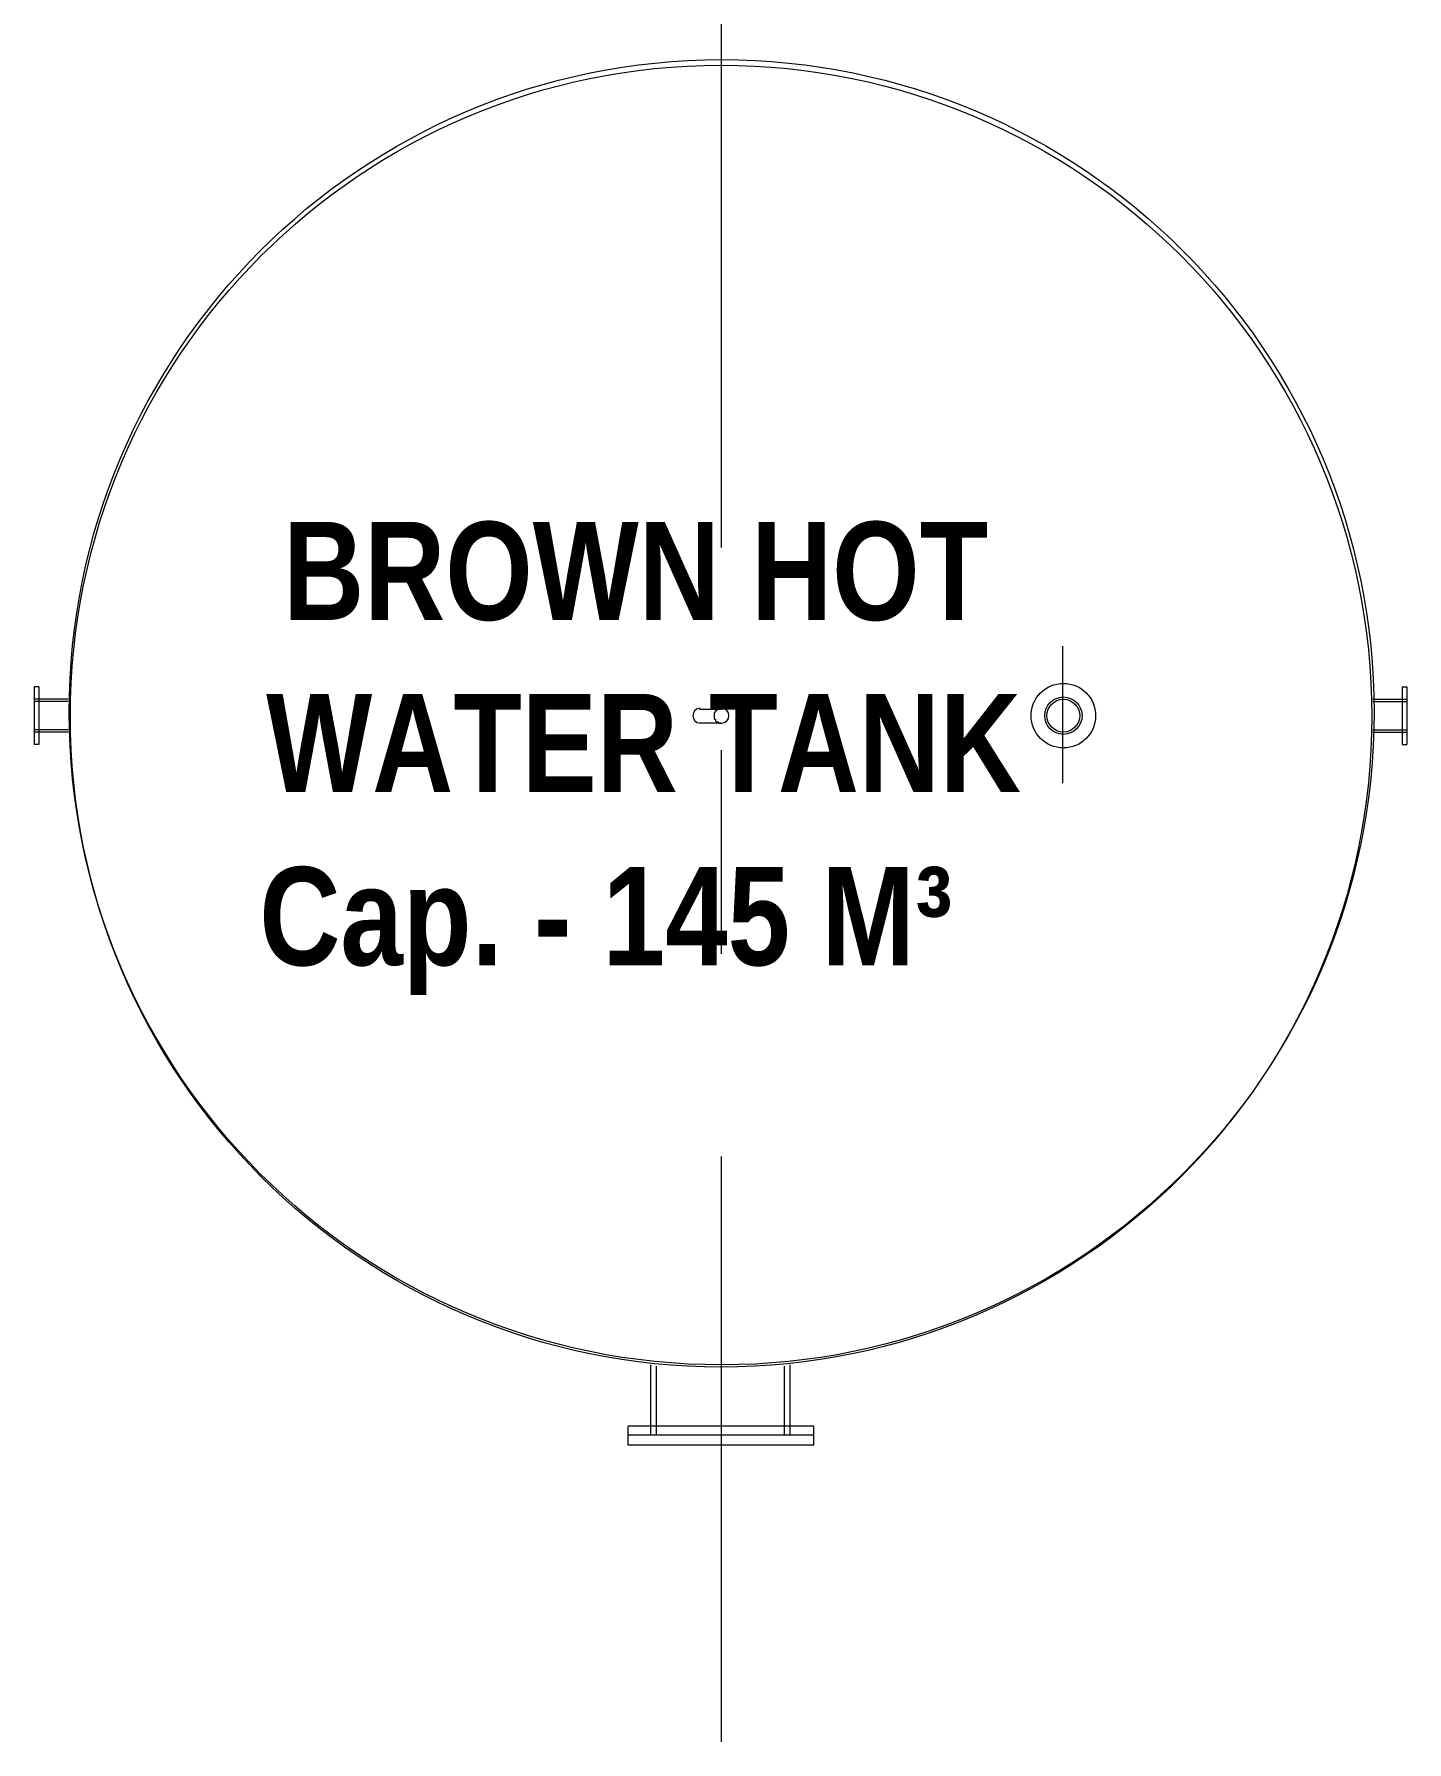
# Model space of a CAD drawing. Header units: millimetres. Extents: x 29 to 95071, y 20 to 67221.
# Drawn here: x 81024 to 87036, y 17690 to 25167 of the extents above; entities that cross this region are included whole.
import ezdxf

# ---------------------------------------------------------------- set-up
doc = ezdxf.new("R2010")
doc.units = ezdxf.units.MM

msp = doc.modelspace()

# ---------------------------------------------------------------- linework, layer by layer
at = {"color": 7, "lineweight": 0}
for points in [[(84032.6, 25481.5), (84032.6, 22919)], [(85529.5, 22358.9), (85529.5, 22487.8)], [(85529.5, 22249.8), (85529.5, 22398.5)], [(81043.8, 22309.3), (81024, 22309.3)], [(81024, 22309.3), (81024, 22056.5)], [(81043.8, 22309.3), (81043.8, 22056.5)], [(85529.5, 22294.5), (85529.5, 22329.2)], [(87016.4, 22309.3), (87016.4, 22056.5)], [(87016.4, 22309.3), (87036.2, 22309.3)], [(87036.2, 22309.3), (87036.2, 22056.5)], [(81043.8, 22254.8), (81024, 22254.8)], [(81172.7, 22244.9), (81024, 22244.9)], [(81172.7, 22254.8), (81043.8, 22254.8)], [(83940.9, 22215.2), (83928.3, 22212.6), (83918.1, 22205.7), (83911.2, 22195.5), (83908.7, 22182.9), (83911.2, 22170.4), (83918.1, 22160.2), (83928.3, 22153.3), (83940.9, 22150.7)], [(84032.6, 22210.2), (83938.4, 22210.2)], [(84032.6, 22210.2), (84022.7, 22210.2), (84017.7, 22210.2), (84012.8, 22205.2), (84007.8, 22205.2), (84007.8, 22200.3), (84002.8, 22195.3), (84002.8, 22190.4), (84002.8, 22185.4), (84002.8, 22180.5), (84002.8, 22175.5), (84002.8, 22170.5), (84007.8, 22165.6), (84007.8, 22160.6), (84012.8, 22155.7), (84017.7, 22155.7), (84022.7, 22150.7), (84032.6, 22150.7)], [(84035.1, 22150.7), (84047.6, 22153.3), (84057.8, 22160.2), (84064.7, 22170.4), (84067.3, 22182.9), (84064.7, 22195.5), (84057.8, 22205.7), (84047.6, 22212.6), (84035.1, 22215.2)], [(85529.5, 22106.1), (85529.5, 22264.7)], [(86887.6, 22254.8), (87016.4, 22254.8)], [(86887.6, 22244.9), (87036.2, 22244.9)], [(87016.4, 22254.8), (87036.2, 22254.8)], [(84032.6, 22150.7), (83938.4, 22150.7)], [(85529.5, 22160.6), (85529.5, 22205.2)], [(81172.7, 22121), (81024, 22121)], [(81043.8, 22111.1), (81024, 22111.1)], [(81172.7, 22111.1), (81043.8, 22111.1)], [(85529.5, 21967.3), (85529.5, 22116)], [(85529.5, 22041.7), (85529.5, 22076.4)], [(86887.6, 22121), (87036.2, 22121)], [(86887.6, 22111.1), (87016.4, 22111.1)], [(87016.4, 22111.1), (87036.2, 22111.1)], [(81043.8, 22056.5), (81024, 22056.5)], [(84032.6, 22031.8), (84032.6, 21139.6)], [(85529.5, 21888), (85529.5, 22011.9)], [(87016.4, 22056.5), (87036.2, 22056.5)], [(84032.6, 20252.4), (84032.6, 17689.8)], [(83725.3, 19072.7), (83725.3, 19340.4)], [(83750.1, 19033.1), (83750.1, 19335.4)], [(84310.1, 19033.1), (84310.1, 19335.4)], [(84334.9, 19072.7), (84334.9, 19340.4)], [(83626.1, 18988.4), (83626.1, 19072.7)], [(84439, 19072.7), (83626.1, 19072.7)], [(83725.3, 19033.1), (83725.3, 19072.7)], [(84334.9, 19033.1), (84334.9, 19072.7)], [(84439, 18988.4), (84439, 19072.7)], [(84439, 19033.1), (83626.1, 19033.1)], [(84439, 18988.4), (83626.1, 18988.4)]]:
    msp.add_lwpolyline(points, dxfattribs=at)
for centre, radius in [((84035.1, 22197.8), 2857.4), ((84032.6, 22180.5), 2850), ((85531.9, 22182.9), 141.3), ((85531.9, 22182.9), 81.8), ((85531.9, 22182.9), 71.9)]:
    msp.add_circle(centre, radius, dxfattribs=at)

# ---------------------------------------------------------------- texts
at = {"color": 7, "char_height": 429.623, "attachment_point": 1}
for s, insert in [('{\\fSwiss721BT-BoldCondensed|b0|i0|c0;BROWN HOT}', (82114.4, 23031.4)), ('{\\fSwiss721BT-BoldCondensed|b0|i0|c0;WATER TANK}', (82040.1, 22278)), ('{\\fSwiss721BT-BoldCondensed|b0|i0|c0;Cap. - 145 M³}', (82010.3, 21519.6))]:
    msp.add_mtext(s, dxfattribs=dict(at, insert=insert))

doc.saveas('drawing.dxf')
